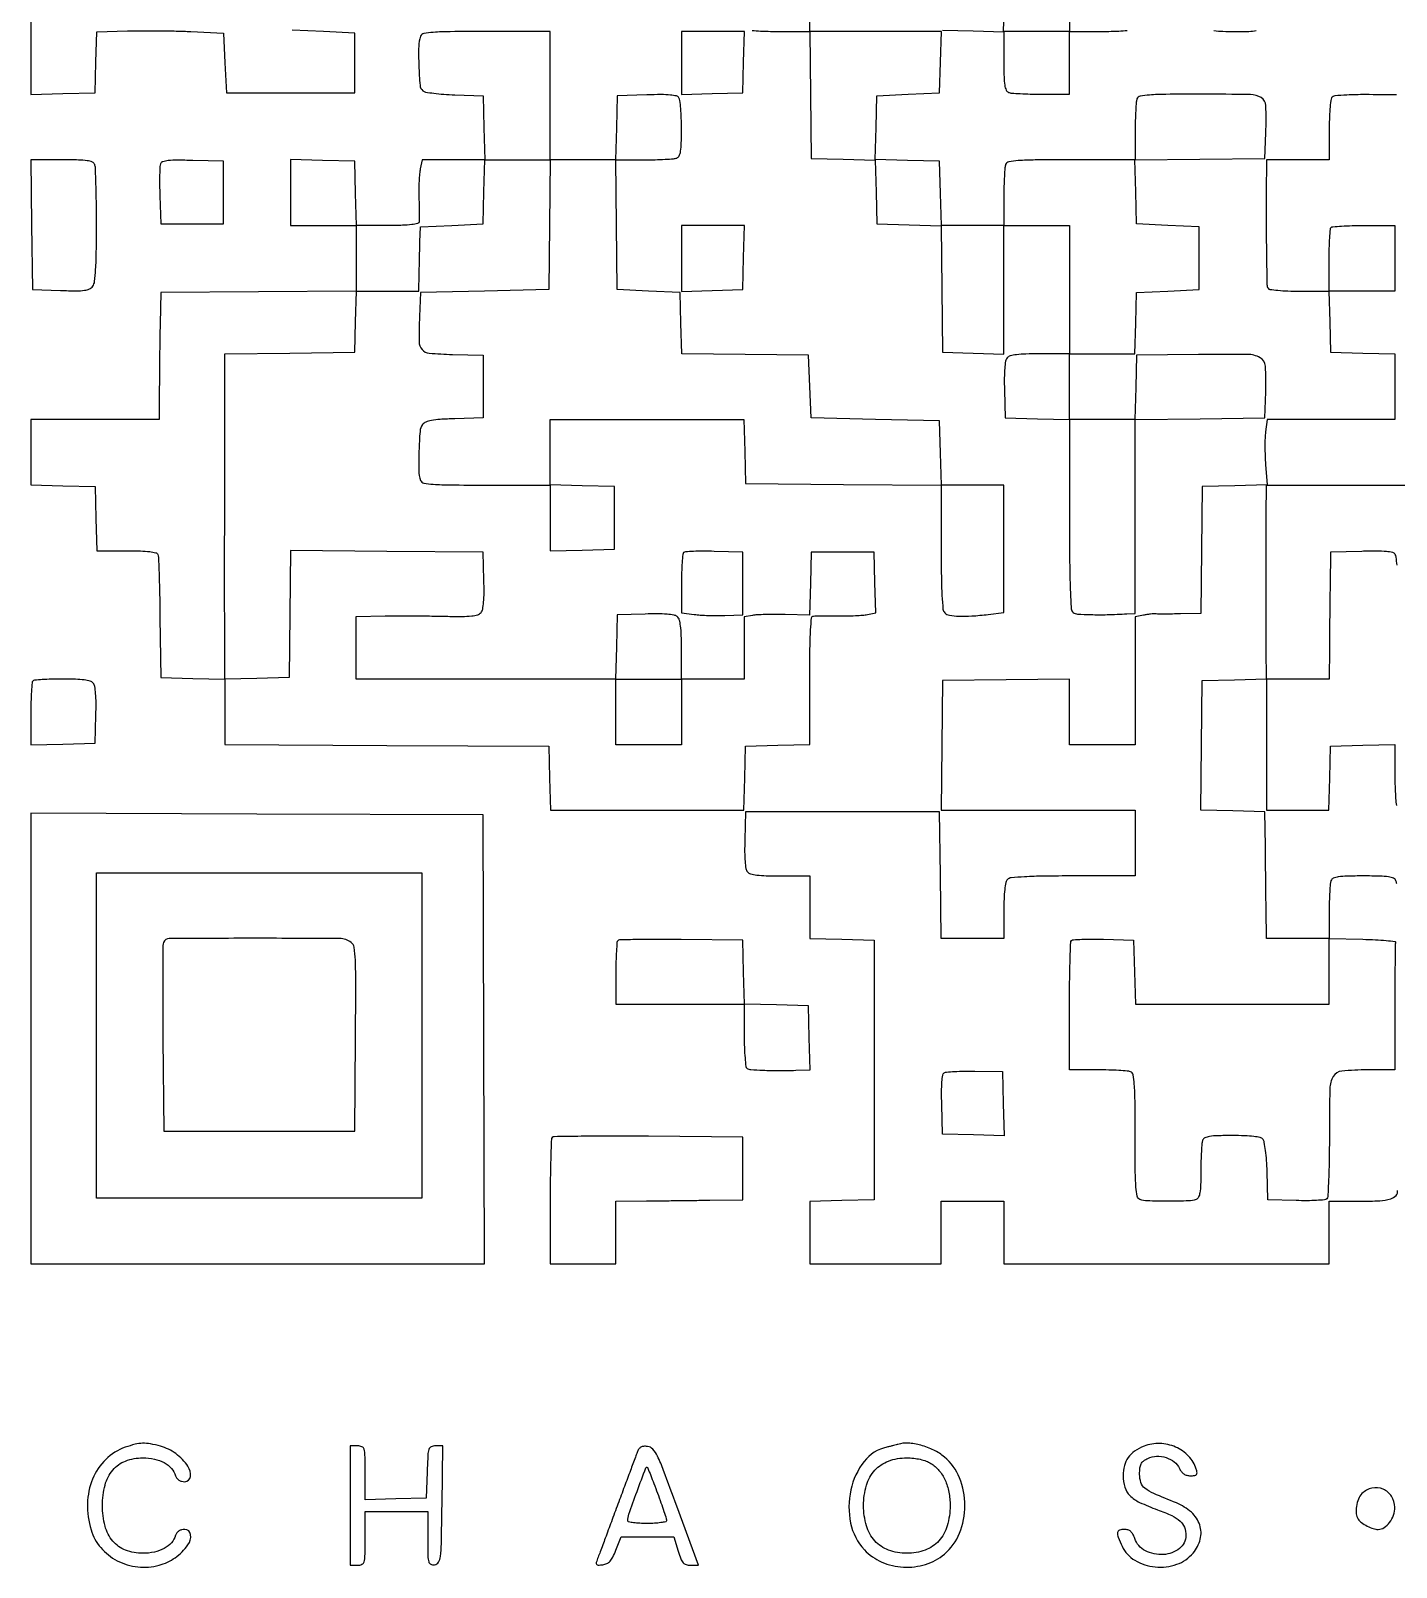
# Model space of a CAD drawing. Extents: x 179 to 1071, y 112 to 1107.
# Drawn here: x 179 to 636, y 112 to 627 of the extents above; entities that cross this region are included whole.
import ezdxf

# ---------------------------------------------------------------- set-up
doc = ezdxf.new("R2010")
doc.units = 0

msp = doc.modelspace()

# ---------------------------------------------------------------- linework, layer by layer
for points in [[(179, 649.466168), (179, 605.932337), (189.75, 606.216168), (200.5, 606.5), (200.78428, 616.686339), (201.068561, 626.872678), (211.399277, 627.186339, -0.006256), (216.140182, 627.270926, -0.003528), (221.892816, 627.260987, -0.00352), (227.698067, 627.169124, -0.00576), (232.614997, 627), (243.5, 626.5), (244, 616.5), (244.5, 606.5), (266, 606.5), (287.5, 606.5), (287.5, 616.5), (287.5, 626.5), (277, 627), (266.5, 627.5)], [(420.637653, 627.367906, 0.005931), (423.459683, 627.178303, 0.007843), (426.846957, 627.044306, 0.005963), (430.5619, 627), (439.960225, 627), (440.230112, 605.75), (440.5, 584.5), (451.216508, 584.216508), (461.933016, 583.933016), (462.216508, 573.216508), (462.5, 562.5), (473.23021, 562.216369), (483.96042, 561.932738), (484.23021, 540.716369), (484.5, 519.5), (494.75, 519.215017), (505, 518.930034), (505, 540.465017), (505, 562), (516, 562), (527, 562), (527, 540.5), (527, 519), (517.122445, 519, 0.007345), (512.346734, 518.929838, 0.024181), (509.205854, 518.685192, 0.035127), (507.124417, 518.271246, 0.154085), (506.083586, 517.600715, 0.132968), (505.587315, 516.513859, 0.020746), (505.296386, 514.150171, 0.018924), (505.15859, 510.957683, 0.009044), (505.211141, 506.850715), (505.5, 497.5), (516.25, 497.216168), (527, 496.932337), (527, 465.088613, 0.001758), (527.055869, 449.202466, 0.007774), (527.26707, 439.851011, 0.005943), (527.582562, 433.548168, 0.221566), (528.25, 432.32056, 0.143787), (529.693129, 431.791964, 0.009827), (534.093713, 431.590101, 0.012726), (539.638294, 431.586014, 0.007528), (546.25, 431.849085), (549, 432), (549, 464.480498), (549, 496.960995), (570.75, 497.230498), (592.5, 497.5), (592.788833, 506.243181, 0.024383), (592.653764, 514.82771, 0.255459), (590.835771, 517.697335, 0.125472), (586.661552, 518.79092, 0.004628), (570.2164, 518.74704), (549.5, 518.5), (549.216168, 507.75), (548.932337, 497), (537.966168, 497), (527, 497), (527, 508), (527, 519), (537.965017, 519), (548.930034, 519), (549.215017, 529.25), (549.5, 539.5), (560, 540), (570.5, 540.5), (570.5, 551), (570.5, 561.5), (560, 562), (549.5, 562.5), (549.216367, 573.230404), (548.932734, 583.960808), (570.716367, 584.230404), (592.5, 584.5), (592.795054, 593, 0.01687), (592.803884, 602.188266, 0.254922), (591.239493, 604.846127, 0.132003), (587.607191, 605.879248, 0.003655), (571.087937, 606, 0.002108), (559.276688, 605.950205, 0.01627), (553.753028, 605.723786, 0.030988), (550.653567, 605.301348, 0.2572), (549.606989, 604.418213, 0.07203), (549.367894, 603.361889, 0.005915), (549.178303, 600.534475, 0.007831), (549.044305, 597.140776, 0.005951), (549, 593.418213), (549, 584), (527.606989, 584, 0.002045), (515.485827, 583.950434, 0.015901), (509.835307, 583.724422, 0.030015), (506.662537, 583.303854, 0.258697), (505.606989, 582.418213, 0.07203), (505.367894, 581.361889, 0.005915), (505.178303, 578.534475, 0.007831), (505.044305, 575.140776, 0.005951), (505, 571.418213), (505, 562), (494.533832, 562), (484.067663, 562), (483.783832, 572.75), (483.5, 583.5), (472.716515, 583.784171), (461.93303, 584.068343), (462.216515, 594.784171), (462.5, 605.5), (473, 606), (483.5, 606.5), (483.784983, 616.75), (484.069966, 627), (462.034983, 627), (440, 627), (440, 638)], [(484.5, 627.5), (494.75, 627.215017), (505, 626.930034), (505, 617.072006, 0.005778), (505.060672, 611.822054, 0.031736), (505.305507, 609.000729, 0.065458), (505.772759, 607.380354, 0.200867), (506.581787, 606.606989, 0.07203), (507.638111, 606.367894, 0.005915), (510.465525, 606.178303, 0.007831), (513.859224, 606.044305, 0.005951), (517.581787, 606), (527, 606), (527, 616.5), (527, 627), (536.418213, 627, 0.005951), (540.140776, 627.044305, 0.007831), (543.534475, 627.178303, 0.005915), (546.361889, 627.367894, 0.07203)], [(575.407548, 627.318456, 0.019737), (578.406512, 627.076885, 0.010228), (582.164816, 627, 0.006345), (587.135685, 627.063085, 0.042397), (589.592122, 627.334698, 0.094676)], [(636.571891, 605.77083, 0.002701), (626.071549, 605.849994, 0.012029), (619.908791, 605.714887, 0.012869), (615.904588, 605.427241, 0.230932), (614.837204, 604.77083, 0.115844), (614.517741, 603.852781, 0.007444), (614.26306, 601.009244, 0.010563), (614.079922, 597.577369, 0.007655), (614.015313, 593.75), (614, 584), (603.5, 584), (593, 584), (592.964931, 579.25, 0.001869), (592.910057, 564.192704, 0.003634), (592.998562, 552.170306, 0.001115), (593.167074, 542.175466, 0.134423), (593.525125, 540.959347, 0.226977), (594.119535, 540.577652, 0.008329), (596.853754, 540.281808, 0.013734), (600.184878, 540.069475, 0.009048), (604.024034, 540), (613.930034, 540), (614.215017, 529.75), (614.5, 519.5), (625.25, 519.216168), (636, 518.932337), (636, 507.966168), (636, 497), (614.631669, 497), (593.263338, 497), (592.704073, 492.830366, 0.024166), (592.527753, 490.761242, 0.009409), (592.476434, 487.889503, 0.009289), (592.537301, 484.772778, 0.011385), (592.714484, 481.865639), (593.28416, 475.070546), (582.39208, 474.785273), (571.5, 474.5), (571.230112, 453.25), (570.960225, 432), (564.230112, 431.842466, -0.00231), (561.543265, 431.791994, -0.002845), (559.036345, 431.770752, -0.002354), (556.930236, 431.774803, -0.020722), (556, 431.819553, 0.035164), (555.237792, 431.834197, 0.011966), (554.132812, 431.751146, 0.011831), (552.912874, 431.600813, 0.013353), (551.75, 431.397632), (549, 430.841089), (549, 409.420545), (549, 388), (538, 388), (527, 388), (527, 398.998715), (527, 409.997429), (505.75, 409.748715), (484.5, 409.5), (484.230498, 387.75), (483.960995, 366), (516.480498, 366), (549, 366), (549, 355), (549, 344), (528.2, 344, 0.003169), (518.406919, 343.937931, 0.010454), (511.954487, 343.721154, 0.00933), (507.461896, 343.391927, 0.175156), (506.2, 342.8, 0.149044), (505.677271, 341.818776, 0.019949), (505.314516, 339.477016, 0.019071), (505.075482, 336.323492, 0.009379), (505, 332.3), (505, 323), (494.519888, 323), (484.039775, 323), (483.769888, 344.25), (483.5, 365.5), (451, 365.5), (418.5, 365.5), (418.211141, 356.149285, 0.009044), (418.15859, 352.042317, 0.018924), (418.296386, 348.849829, 0.020746), (418.587315, 346.486141, 0.132968), (419.083586, 345.399285, 0.154085), (420.124417, 344.728754, 0.035127), (422.205854, 344.314808, 0.024181), (425.346734, 344.070162, 0.007345), (430.122445, 344), (440, 344), (440, 333.533832), (440, 323.067663), (450.75, 322.783832), (461.5, 322.5), (461.5, 279), (461.5, 235.5), (450.75, 235.216168), (440, 234.932337), (440, 224.466168), (440, 214), (462, 214), (484, 214), (484, 224.5), (484, 235), (494.5, 235), (505, 235), (505, 224.5), (505, 214), (559.5, 214), (614, 214), (614, 224.5), (614, 235), (624.377555, 235, 0.012231), (630.934343, 235.160412, 0.058555), (634.618037, 235.777198, 0.141381), (636.432653, 236.924437, 0.229853), (636.916666, 238.64474, -0.042202)], [(636.734034, 448.160822, 0.008145), (636.475757, 450.869394, 0.113997), (636.152902, 451.78684, 0.199716), (635.281101, 452.39767, 0.032047), (633.18343, 452.720814, 0.022682), (629.955578, 452.861053, 0.006397), (624.918214, 452.78684), (614.5, 452.5), (614.322108, 441.5, 0.000681), (614.248714, 436.544418, 0.000421), (614.17529, 430.720312, 0.000422), (614.112467, 424.967405, 0.00076), (614.072108, 420.25), (614, 410), (603.5, 410), (593, 410), (592.933333, 420, -0.000621), (592.907731, 424.720472, -0.000304), (592.88625, 430.734375, -0.000302), (592.871506, 436.984657, -0.000439), (592.866667, 442.5, -0.000439), (592.871506, 448.015343, -0.000302), (592.88625, 454.265625, -0.000304), (592.907731, 460.279528, -0.000621), (592.933333, 465), (593, 475), (625.5, 475), (658, 475)], [(636.631754, 341.374672, 0.070866), (636.393011, 342.418213, 0.204366), (635.605154, 343.231384, 0.063541), (633.93074, 343.696802, 0.030628), (631.003676, 343.940206, 0.005432), (625.5, 344, 0.005432), (619.996324, 343.940206, 0.030628), (617.06926, 343.696802, 0.063541), (615.394846, 343.231384, 0.204366), (614.606989, 342.418213, 0.070946), (614.368222, 341.373807, 0.006338), (614.178303, 338.68135, 0.008159), (614.044331, 335.449196, 0.006277), (614, 331.918213), (614, 323), (603.5, 323), (593, 323), (592.881648, 332.75, -0.000062), (592.826894, 337.307015, -0.000032), (592.75939, 343.014063, -0.000032), (592.690668, 348.886916, -0.000048), (592.631648, 354), (592.5, 365.5), (581.730592, 365.784029), (570.961185, 366.068057), (571.230592, 387.784029), (571.5, 409.5), (582.25, 409.783832), (593, 410.067663), (593, 388.033832), (593, 366), (603.466168, 366), (613.932337, 366), (614.216168, 376.75), (614.5, 387.5), (625.25, 387.783832), (636, 388.067663), (636, 378.615619, 0.00593), (636.044304, 374.880092, 0.007809), (636.178303, 371.475463, 0.005887), (636.367872, 368.638889, 0.0721), (636.606989, 367.581787, 0.20495)]]:
    msp.add_lwpolyline(points, format="xyb")
msp.add_lwpolyline([(527, 638), (527, 627), (515.966168, 627), (504.932337, 627), (505.216168, 637.75)])
for points in [[(309.606989, 625.418213, 0.0864), (308.946029, 622.054691, 0.014959), (308.999744, 615.545801, 0.010219), (309.388012, 608.928458, 0.202457), (310.304124, 607.162563, 0.131421), (311.259099, 606.722996, 0.010763), (313.999888, 606.312947, 0.013854), (317.34104, 605.980158, 0.010217), (321.054124, 605.790118), (330.5, 605.5), (330.783832, 594.75), (331.067663, 584), (320.613287, 584), (310.158911, 584), (309.491485, 580.961233, 0.032614), (309.2466, 579.351807, 0.009444), (309.078539, 576.843679, 0.009453), (308.995833, 574.00354, 0.009958), (309.022948, 571.211233, -0.002029), (309.091014, 568.549719, -0.002615), (309.13083, 566.104237, -0.001991), (309.145313, 564.054842, -0.022901), (309.110918, 563.25, -0.317918), (308.595782, 562.643509, -0.033364), (306.659651, 562.282508, -0.023321), (303.546099, 562.061071, -0.006092), (298.533832, 562), (288.067663, 562), (287.783832, 572.75), (287.5, 583.5), (276.75, 583.783832), (266, 584.067663), (266, 573.033832), (266, 562), (277, 562), (288, 562), (288, 551.013664), (288, 540.027329), (255.25, 539.763664), (222.5, 539.5), (222.296894, 529, 0.001202), (222.215634, 524.202902, 0.000693), (222.139675, 518.426563, 0.000692), (222.079466, 512.626468, 0.001159), (222.046894, 507.75), (222, 497), (200.5, 497), (179, 497), (179, 486.033832), (179, 475.067663), (189.75, 474.783832), (200.5, 474.5), (200.783832, 463.75), (201.067663, 453), (211.065217, 453, -0.006937), (215.773366, 452.934678, -0.023124), (218.856143, 452.706176, -0.030671), (220.86529, 452.337356, -0.245119), (221.548776, 451.733489, -0.082072), (221.750102, 450.753559, -0.001262), (221.960346, 444.968865, -0.003341), (222.143068, 438.233614, -0.0022), (222.267391, 430.483489), (222.5, 410.5), (233.25, 410.216168), (244, 409.932337), (244, 398.974781), (244, 388.017225), (298.25, 387.758612), (352.5, 387.5), (352.783832, 376.75), (353.067663, 366), (385.5, 366), (417.932337, 366), (418.216168, 376.75), (418.5, 387.5), (429.25, 387.783832), (440, 388.067663), (440, 409.533832, -0.002562), (440.054987, 420.266078, -0.011902), (440.265912, 426.458246, -0.011485), (440.59036, 430.463873, -0.357752), (441.25, 431.116269, -0.020539), (442.061721, 431.158253, -0.001676), (444.189062, 431.173682, -0.002249), (446.72785, 431.172163, -0.001729), (449.5, 431.148448, 0.00749), (452.384138, 431.157006, 0.00753), (455.261557, 431.252017, 0.00739), (457.76646, 431.409649, 0.029774), (459.284023, 431.619107), (462.068047, 432.173856), (461.784023, 442.336928), (461.5, 452.5), (451, 452.5), (440.5, 452.5), (440.218451, 441.975034), (439.936902, 431.450068), (431.718451, 431.622167, 0.005855), (428.370358, 431.653063, 0.006318), (425.106357, 431.603714, 0.005994), (422.30891, 431.492481, 0.029977), (420.75, 431.317678), (418, 430.841089), (418, 420.420545), (418, 410), (407.5, 410), (397, 410), (397, 419.877555, 0.007345), (396.929838, 424.653266, 0.024181), (396.685192, 427.794146, 0.035127), (396.271246, 429.875583, 0.154085), (395.600715, 430.916414, 0.132968), (394.513859, 431.412685, 0.020746), (392.150171, 431.703614, 0.018924), (388.957683, 431.84141, 0.009044), (384.850715, 431.788859), (375.5, 431.5), (375.216168, 420.75), (374.932337, 410), (353.466168, 409.964286, -0.000077), (344.404431, 409.950612, -0.000068), (334.927562, 409.939062, -0.000068), (326.363741, 409.93095, -0.000203), (320.5, 409.928571, -0.000249), (315.334233, 409.931147, -0.000157), (309.29375, 409.939062, -0.000157), (303.348178, 409.950582, -0.000287), (298.5, 409.964286), (288, 410), (288, 420.5), (288, 431), (297.75, 431.136688, -0.003057), (302.242778, 431.172203, -0.001688), (307.733241, 431.163502, -0.001683), (313.299076, 431.117164, -0.002704), (318.044012, 431.036024, 0.005921), (323.505002, 430.977776, 0.026386), (326.704713, 431.150519, 0.046163), (328.708593, 431.554545, 0.147776), (329.83287, 432.298621, 0.125695), (330.384361, 433.462066, 0.026178), (330.702765, 435.717885, 0.021055), (330.8471, 438.8689, 0.008638), (330.788859, 443.149285), (330.5, 452.5), (298.269928, 452.763827), (266.039856, 453.027654), (265.769928, 431.763827), (265.5, 410.5), (254.75, 410.216168), (244, 409.932337), (243.964286, 420.466168, -0.000286), (243.950582, 425.32746, -0.000157), (243.939063, 431.283812, -0.000156), (243.931147, 437.331869, -0.000249), (243.928571, 442.5, -0.000168), (243.930727, 448.923706, -0.000035), (243.939063, 460.163021, -0.000037), (243.950614, 473.201996, -0.000035), (243.964286, 486.480498), (244, 518.960995), (265.75, 519.230498), (287.5, 519.5), (287.784983, 529.75), (288.069966, 540), (298.534983, 540), (309, 540), (309.111066, 545.75, -0.000597), (309.16368, 548.315351, -0.000388), (309.230318, 551.279688, -0.00039), (309.29986, 554.172908, -0.000742), (309.361066, 556.5), (309.5, 561.5), (320, 562), (330.5, 562.5), (330.783832, 573.25), (331.067663, 584), (342.053334, 584), (353.039005, 584), (352.769502, 562.25), (352.5, 540.5), (331, 540), (309.5, 539.5), (309.203496, 531.503355, 0.010944), (309.075074, 523.041159, 0.179106), (310.060296, 520.432921, 0.195806), (312.473421, 519.211819, 0.013482), (320.2603, 518.784869), (330.5, 518.5), (330.5, 508), (330.5, 497.5), (321, 497.224459, 0.007256), (316.117316, 497.011887, 0.030165), (313.191066, 496.663989, 0.052369), (311.340539, 496.125269, 0.135585), (310.25, 495.28333, 0.142464), (309.392318, 493.010143, 0.01085), (309.020867, 486.392063, 0.013512), (308.972635, 479.826962, 0.086901), (309.606989, 476.581787, 0.258697), (310.662537, 475.696146, 0.030015), (313.835307, 475.275578, 0.015901), (319.485827, 475.049566, 0.002045), (331.606989, 475), (353, 475), (353, 463.966168), (353, 452.932337), (363.75, 453.216168), (374.5, 453.5), (374.5, 464), (374.5, 474.5), (363.75, 474.783832), (353, 475.067663), (353, 486.033832), (353, 497), (385.466168, 497), (417.932337, 497), (418.216168, 486.25), (418.5, 475.5), (451.25, 475.236336), (484, 474.972671), (484, 454.186336, 0.003172), (484.062076, 444.400148, 0.01046), (484.278865, 437.951621, 0.009338), (484.608121, 433.461688, 0.175139), (485.2, 432.2, 0.156441), (486.778511, 431.388153, 0.031696), (489.952461, 431.06555, 0.026549), (494.258674, 431.130854, 0.012824), (499.75, 431.647983), (505, 432.278582), (505, 453.639291), (505, 475), (494.533832, 475), (484.067663, 475), (483.783832, 485.75), (483.5, 496.5), (462, 497), (440.5, 497.5), (440, 508), (439.5, 518.5), (418.284765, 518.769787), (397.069529, 519.039573), (396.784765, 529.269787), (396.5, 539.5), (386, 540), (375.5, 540.5), (375.230498, 562.25), (374.960995, 584), (384.39871, 584, 0.005939), (388.128746, 584.044304, 0.007818), (391.528746, 584.178303, 0.005899), (394.36144, 584.367881, 0.07207), (395.418213, 584.606989, 0.19467), (396.219702, 585.355058, 0.069116), (396.687776, 586.882724, 0.033827), (396.930628, 589.524375, 0.00643), (396.984687, 594.356989, 0.008261), (396.919247, 597.952971, 0.011234), (396.733781, 601.192658, 0.008287), (396.475136, 603.872203, 0.113628), (396.152042, 604.788231, 0.19692), (395.294865, 605.395734, 0.033714), (393.282937, 605.721018, 0.023663), (390.195195, 605.861823, 0.006827), (385.417355, 605.788231), (375.5, 605.5), (375.216168, 594.75), (374.932337, 584), (363.966168, 584), (353, 584), (353, 605.5), (353, 627), (331.606989, 627, 0.002045), (319.485827, 626.950434, 0.015901), (313.835307, 626.724422, 0.030015), (310.662537, 626.303854, 0.258697)], [(179.230498, 562.25), (179.5, 540.5), (188.983715, 540.209381, 0.005986), (194.225554, 540.111546, 0.035003), (196.975897, 540.285839, 0.072737), (198.636939, 540.760752, 0.12965), (199.733715, 541.650511, 0.12989), (200.352112, 543.230627, 0.013223), (200.709977, 547.274773, 0.011833), (200.935324, 553.178816, 0.003621), (201, 562.109342, 0.003019), (200.955977, 569.399915, 0.004451), (200.821697, 575.799995, 0.002127), (200.636171, 581.233266, 0.082189), (200.393011, 582.418213, 0.205372), (199.600948, 583.232572, 0.062982), (197.9105, 583.697448, 0.030315), (194.952209, 583.940452, 0.005337), (189.373509, 584), (178.960995, 584)], [(222.442274, 582.710164, 0.081166), (222.248144, 581.773814, 0.005233), (222.158783, 578.980936, 0.007531), (222.137174, 575.634259, 0.005535), (222.210159, 571.924983), (222.5, 562.5), (233, 562.5), (243.5, 562.5), (243.5, 573), (243.5, 583.5), (233.232115, 583.785181, 0.005823), (228.049899, 583.868732, 0.025951), (225.012272, 583.724596, 0.043922), (223.172333, 583.376284, 0.236652)], [(636, 551), (636, 540), (625, 540), (614, 540), (614, 550.333333, -0.006022), (614.048276, 554.341612, -0.009111), (614.195833, 557.827083, -0.004516), (614.399803, 560.754503, -0.178563), (614.666667, 561.333333, -0.178563), (615.245497, 561.600197, -0.004516), (618.172917, 561.804167, -0.009111), (621.658388, 561.951724, -0.006022), (625.666667, 562), (636, 562)], [(397.700461, 452.367127, 0.175911), (397.420808, 451.768672, 0.00544), (397.20576, 449.017239, 0.010058), (397.050765, 445.722285, 0.006723), (397, 441.946877), (397, 432.227088), (401.25, 431.661377, 0.016758), (403.301223, 431.458017, 0.007463), (406.014062, 431.321231, 0.007378), (408.891941, 431.261658, 0.009906), (411.5, 431.297834), (417.5, 431.5), (417.5, 442), (417.5, 452.5), (407.950461, 452.783794, 0.007041), (404.240283, 452.841782, 0.010544), (401.000338, 452.778463, 0.005798), (398.297812, 452.637197, 0.182377)], [(179.666667, 409.333333, 0.178637), (179.399783, 408.754242, 0.004491), (179.195833, 405.817145, 0.009085), (179.048275, 402.320751, 0.006002), (179, 398.299502), (179, 387.932337), (189.75, 388.216168), (200.5, 388.5), (200.788859, 397.850715, 0.009044), (200.84141, 401.957683, 0.018924), (200.703614, 405.150171, 0.020746), (200.412685, 407.513859, 0.132968), (199.916414, 408.600715, 0.15069), (198.902086, 409.26374, 0.036445), (196.917147, 409.680501, 0.025371), (193.954939, 409.928023, 0.008159), (189.544222, 410, 0.006752), (185.966282, 409.951682, 0.010096), (182.843199, 409.804167, 0.005479), (180.235872, 409.599466, 0.175801)], [(223.453816, 321.740243, 0.089548), (223.261817, 320.729866, 0.000598), (223.19019, 311.747155, 0.00234), (223.168607, 301.460077, 0.00149), (223.235201, 289.490243), (223.5, 258.5), (255.5, 258.5), (287.5, 258.5), (287.765726, 289.5, 0.001225), (287.879013, 308.006621, 0.012082), (287.71941, 315.793845, 0.024457), (287.315418, 320.099227, 0.201729), (286.324597, 321.75, 0.157681), (282.495237, 323.016106, 0.001671), (254.221233, 323.106234, 0.001077), (225.335041, 323.03952, 0.309316)], [(375.639734, 322.306401, 0.179474), (375.383408, 321.747837, 0.004208), (375.187922, 318.819172, 0.008779), (375.046313, 315.339735, 0.00578), (375, 311.333333), (375, 301), (396.5, 301), (418, 301), (418, 290.559017, 0.008567), (418.069298, 286.514827, 0.013072), (418.281203, 283.01128, 0.007599), (418.575867, 280.125303, 0.228948), (418.957287, 279.526398, 0.121482), (420.247189, 279.110653, 0.007502), (424.297703, 278.887604, 0.010325), (429.338105, 278.790019, 0.00632), (435.283832, 278.872858), (440.067663, 279), (439.783832, 289.75), (439.5, 300.5), (428.783492, 300.783492), (418.066984, 301.066984), (417.783492, 311.783492), (417.5, 322.5), (396.889734, 322.723067, 0.002935), (388.942858, 322.762431, 0.004672), (382.145812, 322.692687, 0.00122), (376.236985, 322.562401, 0.192556)], [(548.783832, 311.75), (549.067663, 301), (581.533832, 301), (614, 301), (614, 312.032751), (614, 323.065502), (625.25, 322.782751, -0.006304), (629.5466, 322.620535, -0.010817), (633.121875, 322.362746, -0.004853), (636.052912, 322.058834, -0.476757), (636.25, 321.75, 0.077325), (636.148303, 321.148204, 0.000393), (636.073437, 315.051562, 0.00176), (636.018042, 308.103968, 0.001113), (636, 300), (636, 279), (626.934259, 279, 0.021977), (618.199329, 278.615886, 0.244014), (615.345437, 276.800424, 0.127366), (614.219838, 272.767661, 0.004705), (614.069767, 256.818369, -0.004057), (614.00659, 249.032317, -0.006337), (613.812874, 242.331526, -0.002243), (613.548229, 236.590009, -0.185808), (613.195236, 235.795236, -0.175425), (612.479028, 235.459735, -0.00849), (609.813307, 235.262682, -0.012979), (606.579381, 235.162881, -0.008916), (602.910352, 235.210352), (593.5, 235.5), (593.209882, 244.945876, 0.010217), (593.019842, 248.65896, 0.013854), (592.687053, 252.000112, 0.010763), (592.277004, 254.740901, 0.131421), (591.837437, 255.695876, 0.160543), (590.878173, 256.29689, 0.029015), (588.781358, 256.685644, 0.022826), (585.753213, 256.927386, 0.008505), (581.484544, 257, 0.006325), (576.582498, 256.937985, 0.033385), (573.906532, 256.690975, 0.068138), (572.359783, 256.221211, 0.195813), (571.606989, 255.418213, 0.070701), (571.368294, 254.376466, 0.006434), (571.178303, 251.712778, 0.008233), (571.044336, 248.515192, 0.006352), (571, 245.025201, -0.006824), (570.936805, 240.394852, -0.03479), (570.687898, 237.832752, -0.070258), (570.216173, 236.343123, -0.191652), (569.418213, 235.606989, -0.085222), (566.902972, 235.106611, -0.006586), (560, 235.015688, -0.006586), (553.097028, 235.106611, -0.085222), (550.581787, 235.606989, -0.25694), (549.699082, 236.652022, -0.031157), (549.276325, 239.739087, -0.016334), (549.049835, 245.241252, -0.002119), (549, 257, 0.002119), (548.950165, 268.758748, 0.016334), (548.723675, 274.260913, 0.031157), (548.300918, 277.347978, 0.25694), (547.418213, 278.393011, 0.07203), (546.361889, 278.632106, 0.005915), (543.534475, 278.821697, 0.007831), (540.140776, 278.955695, 0.005951), (536.418213, 279), (527, 279), (527, 300.333333, -0.003067), (527.050466, 308.561556, -0.004867), (527.205463, 315.605463, -0.001337), (527.415787, 321.715674, -0.189293), (527.699448, 322.366114, -0.183378), (528.300668, 322.636532, -0.005301), (531.145783, 322.777033, -0.010046), (534.547259, 322.840477, -0.006672), (538.449448, 322.782781), (548.5, 322.5)], [(504.78419, 267.714639), (505.068381, 256.929279), (494.78419, 257.214639), (484.5, 257.5), (484.211769, 267.417355, -0.007833), (484.153947, 271.735739, -0.01846), (484.28016, 274.954453, -0.017811), (484.541787, 277.286369, -0.220963), (485.019674, 278.012159, -0.11832), (485.823519, 278.276787, -0.006478), (488.493998, 278.462759, -0.009764), (491.706784, 278.581831, -0.006958), (495.307905, 278.594804), (504.5, 278.5)], [(353.680468, 256.347135, 0.189333), (353.404489, 255.714175, 0.001327), (353.199888, 249.746763, 0.00485), (353.049096, 242.868529, 0.003055), (353, 234.833333), (353, 214), (364, 214), (375, 214), (375, 224.5), (375, 235), (385.25, 235.097508, 0.000362), (389.967406, 235.1458, 0.000201), (395.720312, 235.211168, 0.0002), (401.54442, 235.282022, 0.000324), (406.5, 235.347508), (417.5, 235.5), (417.5, 246), (417.5, 256.5), (385.930468, 256.763802, 0.002034), (373.778546, 256.815907, 0.003285), (363.434599, 256.750224, 0.000608), (354.328722, 256.621499, 0.194926)], [(210.655189, 152.541351, 0.10882), (204.129389, 148.456509, 0.100663), (199.702289, 141.902434, 0.093071), (197.968434, 133.679699, 0.078487), (199.16244, 124.852162, 0.105218), (202.42402, 118.892663, 0.095327), (207.932198, 114.52618, 0.092822), (214.803173, 112.437597, 0.093525), (221.945032, 112.985199, 0.088377), (227.331264, 115.516518, 0.083368), (231.638956, 119.794822, 0.188146), (232.52698, 123.264976, 0.379083), (230.567388, 125, 0.061149), (229.499882, 124.868956, 0.082371), (228.60805, 124.482755, 0.08871), (227.936101, 123.85678, 0.084328), (227.508279, 123.026085, -0.105962), (226.08797, 120.536625, -0.08529), (223.669117, 118.616245, -0.073405), (220.398706, 117.406461, -0.051987), (216.5, 117, -0.09148), (210.727359, 118.06507, -0.126935), (206.45697, 121.09715, -0.113001), (203.866655, 126.124026, -0.062772), (203, 133, -0.062772), (203.866655, 139.875974, -0.113001), (206.45697, 144.90285, -0.126935), (210.727359, 147.93493, -0.09148), (216.5, 149, -0.051987), (220.398706, 148.593539, -0.073405), (223.669117, 147.383755, -0.08529), (226.08797, 145.463375, -0.105962), (227.508279, 142.973915, 0.084328), (227.936101, 142.14322, 0.08871), (228.60805, 141.517245, 0.082371), (229.499882, 141.131044, 0.061149), (230.567388, 141, 0.379294), (232.48753, 142.701362, 0.181833), (231.645003, 146.158303, 0.083838), (227.570587, 150.393249, 0.091912), (222.453076, 152.891347, 0.022282), (219.037686, 153.677559, 0.052888), (216.440816, 153.875357, 0.054065), (213.894783, 153.52258, 0.024202)], [(286, 133), (286, 113), (288.5, 113, 0.104331), (289.950811, 113.306062, 0.224677), (290.680556, 114.15, 0.064117), (290.955995, 116.064536, 0.003707), (291, 122), (291, 131), (301.5, 131), (312, 131), (312, 121.930449, 0.003641), (312.042669, 116.071705, 0.059351), (312.303212, 114.126183, 0.235151), (312.981707, 113.342528, 0.134901), (314.25, 113.180449, 0.222375), (315.564031, 114.038936, 0.107788), (316.24801, 115.974289, 0.026329), (316.552892, 120.182708, 0.001486), (316.77114, 133.25), (317.04228, 153), (314.560073, 153, 0.106584), (313.124665, 152.6905, 0.212974), (312.368725, 151.839627, 0.064353), (312.023515, 149.922741, 0.00416), (311.788933, 144.25), (311.5, 135.5), (301.25, 135.215017), (291, 134.930034), (291, 143.965017, 0.003684), (290.956076, 149.925856, 0.063889), (290.680824, 151.846502, 0.224551), (289.950864, 152.692806, 0.104705), (288.5, 153), (286, 153)], [(382.130773, 150.816376, 0.000936), (381.553515, 149.270995, 0.000061), (379.883991, 144.774185, 0.000088), (377.895839, 139.414269, 0.000066), (375.704135, 133.5, -0.000168), (373.497713, 127.549734, -0.000215), (371.464303, 122.078911, -0.000164), (369.756031, 117.493529, -0.001868), (369.073325, 115.683527, 0.013497), (368.4555, 113.92257, 0.220054), (368.530259, 113.316675, 0.270294), (369.025736, 113.054391, 0.019688), (370.626698, 113.183527, 0.077909), (372.012346, 113.575028, 0.100822), (373.075885, 114.353459, 0.070337), (374.001815, 115.714007, 0.021439), (375.006934, 118), (376.759427, 122.5), (385.580161, 122.5), (394.400894, 122.5), (395.876015, 117.75, 0.016115), (396.788409, 115.114971, 0.088485), (397.561737, 113.830906, 0.144435), (398.543006, 113.208394, 0.069723), (400.03019, 113), (402.709245, 113), (395.477354, 132.75, 0.002251), (391.009066, 144.78465, 0.024123), (388.942024, 149.563394, 0.067776), (387.36908, 151.903359, 0.182887), (385.623216, 152.816376, 0.048068), (384.312408, 152.847852, 0.112477), (383.379864, 152.563398, 0.117797), (382.688948, 151.913791, 0.05564)], [(469.5, 153.508524, -0.015485), (468.947135, 153.342935, -0.003603), (468.008577, 153.100448, -0.003714), (466.92374, 152.83704, -0.003632), (465.827072, 152.587763, 0.174861), (458.213844, 147.788492, 0.112154), (453.729054, 138.230904, 0.10507), (453.662562, 127.132011, 0.137798), (458.297728, 118.168633, 0.103089), (464.093926, 114.081041, 0.089064), (471.354208, 112.372612, 0.088551), (478.792649, 113.293642, 0.100252), (485.09683, 116.73493, 0.122687), (490.175143, 123.742029, 0.095928), (491.971328, 132.996091, 0.095961), (490.183256, 142.248966, 0.122879), (485.111244, 149.252941, 0.061151), (481.547536, 151.574332, 0.047305), (477.207984, 153.21107, 0.049117), (472.90714, 153.940377, 0.098263)], [(552.000513, 152.876547, 0.053699), (548.80892, 151.187588, 0.090286), (546.647604, 149.074549, 0.093429), (545.415655, 146.390418, 0.06107), (545, 143, 0.072479), (545.56367, 139.131943, 0.125668), (547.221687, 136.362412, 0.086579), (550.492497, 134.083153, 0.022088), (556.485046, 131.607894, -0.020792), (561.326006, 129.622972, -0.076845), (564.073614, 127.806736, -0.118755), (565.499902, 125.70809, -0.090374), (566, 122.963858, -0.233183), (563.844483, 118.59323, -0.15018), (558.4458, 116.583878, -0.134824), (552.413393, 117.868727, -0.191667), (548.862107, 121.965715, 0.038502), (548.231476, 123.407215, 0.090618), (547.504889, 124.324131, 0.108498), (546.591189, 124.827803, 0.072036), (545.402175, 125, 0.085185), (543.785134, 124.722491, 0.280995), (543.130796, 123.918299, 0.128622), (543.315662, 122.393956, 0.016637), (544.634845, 119.357078, 0.149686), (548.93864, 114.645817, 0.1101), (555.704561, 112.448002, 0.107218), (562.914376, 113.308974, 0.135525), (568.426999, 117.095612, 0.11249), (570.813838, 121.731465, 0.1448), (570.641369, 126.497632, 0.131234), (567.831986, 130.741561, 0.084896), (562.798872, 133.866891, -0.006265), (555.217218, 137.061888, -0.06321), (552.278613, 138.813843, -0.147217), (550.954997, 140.689217, -0.080741), (550.5, 143.488468, -0.025675), (550.612222, 145.672498, -0.095011), (551.007872, 146.988114, -0.114719), (551.816981, 147.929407, -0.046381), (553.278402, 148.804704, -0.103708), (556.181348, 149.515916, -0.085096), (559.350915, 149.081545, -0.087826), (562.107734, 147.642173, -0.122326), (563.831226, 145.471073, 0.055766), (564.492362, 144.365481, 0.083555), (565.31077, 143.597355, 0.085589), (566.319955, 143.151233, 0.061445), (567.545949, 143, 0.028262), (568.94926, 143.079384, 0.191205), (569.551092, 143.401066, 0.216058), (569.72705, 144.021134, 0.036699), (569.449107, 145.25, 0.118143), (566.920455, 149.555868, 0.098451), (562.555056, 152.596111, 0.095434), (557.232894, 153.796153, 0.103091)], [(388.9425, 137.155947, -0.003393), (390.113959, 133.911113, -0.004902), (391.10186, 131.025739, -0.00263), (391.899392, 128.57661, -0.077542), (392, 127.931781, -0.352746), (391.704117, 127.564568, -0.017987), (390.090625, 127.273711, -0.022134), (387.991956, 127.067125, -0.013466), (385.5, 127, -0.011914), (383.007943, 127.059389, -0.019645), (380.909375, 127.242299, -0.01446), (379.271191, 127.49851, -0.361275), (379, 127.824848, -0.084149), (379.387482, 130.110887, -0.003752), (382.095105, 137.685397, -0.001575), (385.03925, 145.65273, -0.546004), (385.566039, 145.767294, -0.102369), (385.751847, 145.484538, -0.000918), (386.689446, 143.106139, -0.003109), (387.747542, 140.357391, -0.001997)], [(480.580035, 147.114322, -0.082712), (483.27282, 144.787403, -0.066654), (485.307256, 141.542396, -0.060077), (486.574177, 137.544331, -0.04675), (487, 133, -0.070071), (486.044253, 126.213599, -0.114665), (483.231717, 121.163638, -0.122446), (478.636715, 118.082849, -0.086955), (472.5, 117.007476, -0.086955), (466.363285, 118.082849, -0.122446), (461.768283, 121.163638, -0.114665), (458.955747, 126.213599, -0.070071), (458, 133, -0.070071), (458.955747, 139.786401, -0.114665), (461.768283, 144.836362, -0.122446), (466.363285, 147.917151, -0.086955), (472.5, 148.992524, -0.027141), (474.797126, 148.867742, -0.029974), (476.991017, 148.494612, -0.032144), (478.960412, 147.901209, -0.047703)], [(625, 137, 0.097844), (623.784568, 135.186016, 0.063253), (623.110818, 132.741374, 0.064545), (623.077062, 130.273639, 0.11893), (623.765313, 128.399704, 0.092908), (624.861942, 127.277817, 0.035029), (626.750465, 126.142001, 0.035194), (628.80046, 125.272658, 0.08287), (630.434259, 125, 0.149077), (632.413458, 125.60352, 0.084396), (634.245668, 127.346141, 0.076523), (635.550268, 129.796073, 0.08434), (636, 132.443296, 0.143686), (634.925737, 136.104352, 0.152985), (632.063814, 138.49708, 0.15299), (628.348302, 138.829016, 0.143696)]]:
    msp.add_lwpolyline(points, format="xyb", close=True)
for points in [[(397, 616.465017), (397, 605.930034), (407.25, 606.215017), (417.5, 606.5), (417.784983, 616.75), (418.069966, 627), (407.534983, 627), (397, 627)], [(397, 550.965017), (397, 539.930034), (407.25, 540.215017), (417.5, 540.5), (417.783832, 551.25), (418.067663, 562), (407.533832, 562), (397, 562)], [(397, 399), (397, 388), (386, 388), (375, 388), (375, 399), (375, 410), (386, 410), (397, 410)], [(179, 289.506286), (179, 214), (255.006326, 214), (331.012652, 214), (330.756326, 289.25), (330.5, 364.5), (254.75, 364.756286), (179, 365.012572)], [(310, 290.5), (310, 236), (255.5, 236), (201, 236), (201, 290.5), (201, 345), (255.5, 345), (310, 345)]]:
    msp.add_lwpolyline(points, close=True)

doc.saveas('drawing.dxf')
